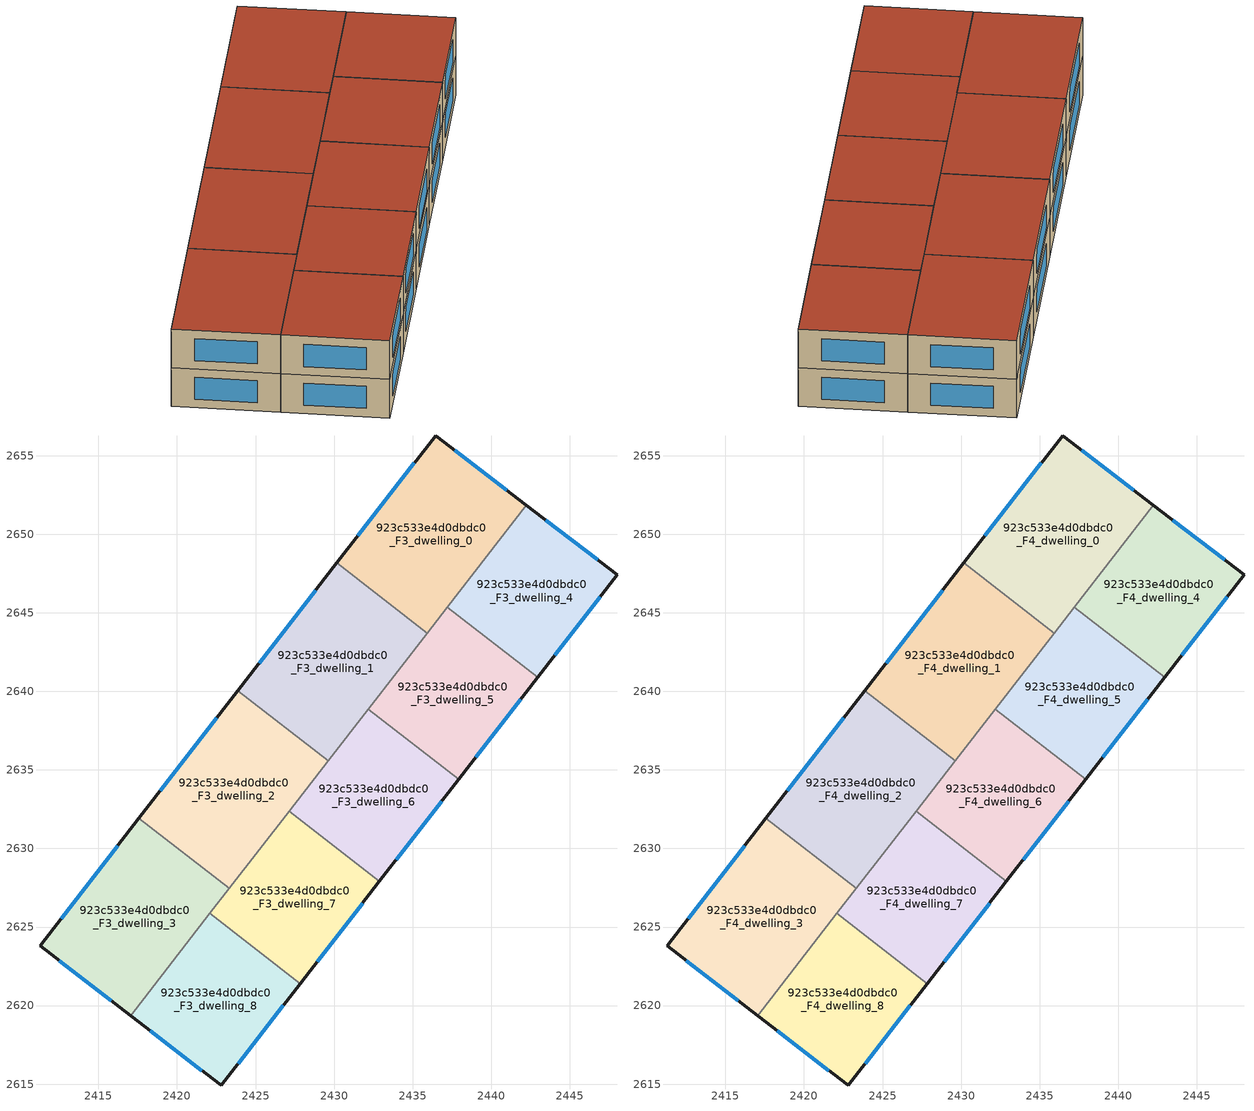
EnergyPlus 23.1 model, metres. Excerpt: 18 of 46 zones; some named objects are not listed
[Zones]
923c533e4d0dbdc0_F3_dwelling_0
 floor to 923c533e4d0dbdc0_F2_dwelling_0 (EU_floor_Construction): 2442.23,2651.85 2435.92,2643.71 2430.17,2648.17 2436.45,2656.28 z9
 wall outside (EU_wall_Construction): 2442.23,2651.85 2436.45,2656.28 2430.17,2648.17 z9:12
 wall to 923c533e4d0dbdc0_F3_dwelling_1 (EU_wall_Construction): 2430.17,2648.17 2435.92,2643.71 z9:12
 wall to 923c533e4d0dbdc0_F3_dwelling_4 (EU_wall_Construction): 2437.2,2645.36 2442.23,2651.85 z9:12
 wall to 923c533e4d0dbdc0_F3_dwelling_5 (EU_wall_Construction): 2435.92,2643.71 2437.2,2645.36 z9:12
 window (EU_Window_Construction): 2440.99,2652.8 2437.69,2655.33 / 2435.11,2654.54 2431.51,2649.91 z9.64:11.36
923c533e4d0dbdc0_F3_dwelling_1
 floor to 923c533e4d0dbdc0_F2_dwelling_1 (EU_floor_Construction): 2435.92,2643.71 2429.63,2635.59 2423.88,2640.05 2430.17,2648.17 z9
 wall outside (EU_wall_Construction): 2430.17,2648.17 2423.88,2640.05 z9:12
 wall to 923c533e4d0dbdc0_F3_dwelling_2 (EU_wall_Construction): 2423.88,2640.05 2429.63,2635.59 z9:12
 wall to 923c533e4d0dbdc0_F3_dwelling_5 (EU_wall_Construction): 2432.17,2638.86 2435.92,2643.71 z9:12
 wall to 923c533e4d0dbdc0_F3_dwelling_6 (EU_wall_Construction): 2429.63,2635.59 2432.17,2638.86 z9:12
 window (EU_Window_Construction): 2428.82,2646.43 2425.22,2641.79 z9.64:11.36
923c533e4d0dbdc0_F3_dwelling_2
 floor to 923c533e4d0dbdc0_F2_dwelling_2 (EU_floor_Construction): 2429.63,2635.59 2423.34,2627.47 2417.58,2631.93 2423.88,2640.05 z9
 wall outside (EU_wall_Construction): 2423.88,2640.05 2417.58,2631.93 z9:12
 wall to 923c533e4d0dbdc0_F3_dwelling_3 (EU_wall_Construction): 2417.58,2631.93 2423.34,2627.47 z9:12
 wall to 923c533e4d0dbdc0_F3_dwelling_7 (EU_wall_Construction): 2423.34,2627.47 2427.13,2632.36 z9:12
 wall to 923c533e4d0dbdc0_F3_dwelling_6 (EU_wall_Construction): 2427.13,2632.36 2429.63,2635.59 z9:12
 window (EU_Window_Construction): 2422.53,2638.31 2418.93,2633.67 z9.64:11.36
923c533e4d0dbdc0_F3_dwelling_3
 floor to 923c533e4d0dbdc0_F2_dwelling_3 (EU_floor_Construction): 2423.34,2627.47 2417.05,2619.35 2411.28,2623.79 2417.58,2631.93 z9
 wall outside (EU_wall_Construction): 2417.58,2631.93 2411.28,2623.79 2417.05,2619.35 z9:12
 wall to 923c533e4d0dbdc0_F3_dwelling_8 (EU_wall_Construction): 2417.05,2619.35 2422.09,2625.86 z9:12
 wall to 923c533e4d0dbdc0_F3_dwelling_7 (EU_wall_Construction): 2422.09,2625.86 2423.34,2627.47 z9:12
 window (EU_Window_Construction): 2412.52,2622.84 2415.82,2620.31 / 2416.23,2630.19 2412.63,2625.54 z9.64:11.36
923c533e4d0dbdc0_F3_dwelling_4
 floor to 923c533e4d0dbdc0_F2_dwelling_4 (EU_floor_Construction): 2448,2647.41 2442.96,2640.9 2437.2,2645.36 2442.23,2651.85 z9
 wall outside (EU_wall_Construction): 2442.96,2640.9 2448,2647.41 2442.23,2651.85 z9:12
 wall to 923c533e4d0dbdc0_F3_dwelling_5 (EU_wall_Construction): 2437.2,2645.36 2442.96,2640.9 z9:12
 window (EU_Window_Construction): 2446.77,2648.36 2443.47,2650.9 / 2444.04,2642.29 2446.92,2646.02 z9.64:11.36
923c533e4d0dbdc0_F3_dwelling_5
 floor to 923c533e4d0dbdc0_F2_dwelling_5 (EU_floor_Construction): 2442.96,2640.9 2437.92,2634.4 2432.17,2638.86 2437.2,2645.36 z9
 wall outside (EU_wall_Construction): 2437.92,2634.4 2442.96,2640.9 z9:12
 wall to 923c533e4d0dbdc0_F3_dwelling_6 (EU_wall_Construction): 2432.17,2638.86 2437.92,2634.4 z9:12
 window (EU_Window_Construction): 2439,2635.79 2441.88,2639.51 z9.64:11.36
923c533e4d0dbdc0_F3_dwelling_6
 floor to 923c533e4d0dbdc0_F2_dwelling_6 (EU_floor_Construction): 2437.92,2634.4 2432.89,2627.9 2427.13,2632.36 2432.17,2638.86 z9
 wall outside (EU_wall_Construction): 2432.89,2627.9 2437.92,2634.4 z9:12
 wall to 923c533e4d0dbdc0_F3_dwelling_7 (EU_wall_Construction): 2427.13,2632.36 2432.89,2627.9 z9:12
 window (EU_Window_Construction): 2433.97,2629.29 2436.84,2633.01 z9.64:11.36
923c533e4d0dbdc0_F3_dwelling_7
 floor to 923c533e4d0dbdc0_F2_dwelling_7 (EU_floor_Construction): 2432.89,2627.9 2427.85,2621.4 2422.09,2625.86 2427.13,2632.36 z9
 wall outside (EU_wall_Construction): 2427.85,2621.4 2432.89,2627.9 z9:12
 wall to 923c533e4d0dbdc0_F3_dwelling_8 (EU_wall_Construction): 2422.09,2625.86 2427.85,2621.4 z9:12
 window (EU_Window_Construction): 2428.93,2622.8 2431.81,2626.51 z9.64:11.36
923c533e4d0dbdc0_F3_dwelling_8
 floor to 923c533e4d0dbdc0_F2_dwelling_8 (EU_floor_Construction): 2427.85,2621.4 2422.82,2614.91 2417.05,2619.35 2422.09,2625.86 z9
 wall outside (EU_wall_Construction): 2417.05,2619.35 2422.82,2614.91 2427.85,2621.4 z9:12
 window (EU_Window_Construction): 2423.9,2616.3 2426.77,2620.01 / 2418.29,2618.4 2421.59,2615.87 z9.64:11.36
923c533e4d0dbdc0_F4_dwelling_0
 floor to 923c533e4d0dbdc0_F3_dwelling_0 (EU_floor_Construction): 2442.23,2651.85 2435.92,2643.71 2430.17,2648.17 2436.45,2656.28 z12
 wall outside (EU_wall_Construction): 2442.23,2651.85 2436.45,2656.28 2430.17,2648.17 z12:15
 wall to 923c533e4d0dbdc0_F4_dwelling_1 (EU_wall_Construction): 2430.17,2648.17 2435.92,2643.71 z12:15
 wall to 923c533e4d0dbdc0_F4_dwelling_4 (EU_wall_Construction): 2437.2,2645.36 2442.23,2651.85 z12:15
 wall to 923c533e4d0dbdc0_F4_dwelling_5 (EU_wall_Construction): 2435.92,2643.71 2437.2,2645.36 z12:15
 window (EU_Window_Construction): 2440.99,2652.8 2437.69,2655.33 / 2435.11,2654.54 2431.51,2649.91 z12.64:14.36
 roof outside (EU_roof_Construction): 2435.92,2643.71 2442.23,2651.85 2436.45,2656.28 2430.17,2648.17 z15
923c533e4d0dbdc0_F4_dwelling_1
 floor to 923c533e4d0dbdc0_F3_dwelling_1 (EU_floor_Construction): 2435.92,2643.71 2429.63,2635.59 2423.88,2640.05 2430.17,2648.17 z12
 wall outside (EU_wall_Construction): 2430.17,2648.17 2423.88,2640.05 z12:15
 wall to 923c533e4d0dbdc0_F4_dwelling_2 (EU_wall_Construction): 2423.88,2640.05 2429.63,2635.59 z12:15
 wall to 923c533e4d0dbdc0_F4_dwelling_5 (EU_wall_Construction): 2432.17,2638.86 2435.92,2643.71 z12:15
 wall to 923c533e4d0dbdc0_F4_dwelling_6 (EU_wall_Construction): 2429.63,2635.59 2432.17,2638.86 z12:15
 window (EU_Window_Construction): 2428.82,2646.43 2425.22,2641.79 z12.64:14.36
 roof outside (EU_roof_Construction): 2429.63,2635.59 2435.92,2643.71 2430.17,2648.17 2423.88,2640.05 z15
923c533e4d0dbdc0_F4_dwelling_2
 floor to 923c533e4d0dbdc0_F3_dwelling_2 (EU_floor_Construction): 2429.63,2635.59 2423.34,2627.47 2417.58,2631.93 2423.88,2640.05 z12
 wall outside (EU_wall_Construction): 2423.88,2640.05 2417.58,2631.93 z12:15
 wall to 923c533e4d0dbdc0_F4_dwelling_3 (EU_wall_Construction): 2417.58,2631.93 2423.34,2627.47 z12:15
 wall to 923c533e4d0dbdc0_F4_dwelling_7 (EU_wall_Construction): 2423.34,2627.47 2427.13,2632.36 z12:15
 wall to 923c533e4d0dbdc0_F4_dwelling_6 (EU_wall_Construction): 2427.13,2632.36 2429.63,2635.59 z12:15
 window (EU_Window_Construction): 2422.53,2638.31 2418.93,2633.67 z12.64:14.36
 roof outside (EU_roof_Construction): 2423.34,2627.47 2429.63,2635.59 2423.88,2640.05 2417.58,2631.93 z15
923c533e4d0dbdc0_F4_dwelling_3
 floor to 923c533e4d0dbdc0_F3_dwelling_3 (EU_floor_Construction): 2423.34,2627.47 2417.05,2619.35 2411.28,2623.79 2417.58,2631.93 z12
 wall outside (EU_wall_Construction): 2417.58,2631.93 2411.28,2623.79 2417.05,2619.35 z12:15
 wall to 923c533e4d0dbdc0_F4_dwelling_8 (EU_wall_Construction): 2417.05,2619.35 2422.09,2625.86 z12:15
 wall to 923c533e4d0dbdc0_F4_dwelling_7 (EU_wall_Construction): 2422.09,2625.86 2423.34,2627.47 z12:15
 window (EU_Window_Construction): 2412.52,2622.84 2415.82,2620.31 / 2416.23,2630.19 2412.63,2625.54 z12.64:14.36
 roof outside (EU_roof_Construction): 2417.05,2619.35 2423.34,2627.47 2417.58,2631.93 2411.28,2623.79 z15
923c533e4d0dbdc0_F4_dwelling_4
 floor to 923c533e4d0dbdc0_F3_dwelling_4 (EU_floor_Construction): 2448,2647.41 2442.96,2640.9 2437.2,2645.36 2442.23,2651.85 z12
 wall outside (EU_wall_Construction): 2442.96,2640.9 2448,2647.41 2442.23,2651.85 z12:15
 wall to 923c533e4d0dbdc0_F4_dwelling_5 (EU_wall_Construction): 2437.2,2645.36 2442.96,2640.9 z12:15
 window (EU_Window_Construction): 2446.77,2648.36 2443.47,2650.9 / 2444.04,2642.29 2446.92,2646.02 z12.64:14.36
 roof outside (EU_roof_Construction): 2442.96,2640.9 2448,2647.41 2442.23,2651.85 2437.2,2645.36 z15
923c533e4d0dbdc0_F4_dwelling_5
 floor to 923c533e4d0dbdc0_F3_dwelling_5 (EU_floor_Construction): 2442.96,2640.9 2437.92,2634.4 2432.17,2638.86 2437.2,2645.36 z12
 wall outside (EU_wall_Construction): 2437.92,2634.4 2442.96,2640.9 z12:15
 wall to 923c533e4d0dbdc0_F4_dwelling_6 (EU_wall_Construction): 2432.17,2638.86 2437.92,2634.4 z12:15
 window (EU_Window_Construction): 2439,2635.79 2441.88,2639.51 z12.64:14.36
 roof outside (EU_roof_Construction): 2437.92,2634.4 2442.96,2640.9 2437.2,2645.36 2432.17,2638.86 z15
923c533e4d0dbdc0_F4_dwelling_6
 floor to 923c533e4d0dbdc0_F3_dwelling_6 (EU_floor_Construction): 2437.92,2634.4 2432.89,2627.9 2427.13,2632.36 2432.17,2638.86 z12
 wall outside (EU_wall_Construction): 2432.89,2627.9 2437.92,2634.4 z12:15
 wall to 923c533e4d0dbdc0_F4_dwelling_7 (EU_wall_Construction): 2427.13,2632.36 2432.89,2627.9 z12:15
 window (EU_Window_Construction): 2433.97,2629.29 2436.84,2633.01 z12.64:14.36
 roof outside (EU_roof_Construction): 2432.89,2627.9 2437.92,2634.4 2432.17,2638.86 2427.13,2632.36 z15
923c533e4d0dbdc0_F4_dwelling_7
 floor to 923c533e4d0dbdc0_F3_dwelling_7 (EU_floor_Construction): 2432.89,2627.9 2427.85,2621.4 2422.09,2625.86 2427.13,2632.36 z12
 wall outside (EU_wall_Construction): 2427.85,2621.4 2432.89,2627.9 z12:15
 wall to 923c533e4d0dbdc0_F4_dwelling_8 (EU_wall_Construction): 2422.09,2625.86 2427.85,2621.4 z12:15
 window (EU_Window_Construction): 2428.93,2622.8 2431.81,2626.51 z12.64:14.36
 roof outside (EU_roof_Construction): 2427.85,2621.4 2432.89,2627.9 2427.13,2632.36 2422.09,2625.86 z15
923c533e4d0dbdc0_F4_dwelling_8
 floor to 923c533e4d0dbdc0_F3_dwelling_8 (EU_floor_Construction): 2427.85,2621.4 2422.82,2614.91 2417.05,2619.35 2422.09,2625.86 z12
 wall outside (EU_wall_Construction): 2417.05,2619.35 2422.82,2614.91 2427.85,2621.4 z12:15
 window (EU_Window_Construction): 2423.9,2616.3 2426.77,2620.01 / 2418.29,2618.4 2421.59,2615.87 z12.64:14.36
 roof outside (EU_roof_Construction): 2422.82,2614.91 2427.85,2621.4 2422.09,2625.86 2417.05,2619.35 z15
[Building]
EU S2 Campaign: North Axis=0; Terrain=City; Solar Distribution=FullExterior
[Site:Location]
Yerevan-Zvartnots.Intl.AP: Latitude=40.15; Longitude=44.383; Time Zone=4; Elevation=854
[SizingPeriod:WeatherFileDays]
AnnualSizingPeriod: Begin Month=1; Begin Day of Month=1; End Month=12; End Day of Month=31; Day of Week for Start Day=Monday; Use Weather File Daylight Saving Period=No; Use Weather File Rain and Snow Indicators=No
[MATERIAL]
EU_InternalMass_Material: Roughness=MediumRough; Thickness=0.1; Conductivity=1; Density=1800; Specific Heat=900; Thermal Absorptance=0.9; Solar Absorptance=0.7; Visible Absorptance=0.7
[MATERIAL:NOMASS] Roughness=MediumRough; Thermal Absorptance=0.9; Solar Absorptance=0.7; Visible Absorptance=0.7
Name | Thermal Resistance
EU_wall_NoMass | 1.05043
EU_roof_NoMass | 1.45357
EU_floor_NoMass | 0.478065
[WINDOWMATERIAL:SIMPLEGLAZINGSYSTEM]
EU_Window_SimpleGlazing: UFactor=2.5566; Solar Heat Gain Coefficient=0.75; Visible Transmittance=0.75
[CONSTRUCTION]
EU_wall_Construction: EU_wall_NoMass
EU_roof_Construction: EU_roof_NoMass
EU_floor_Construction: EU_floor_NoMass
EU_Window_Construction: EU_Window_SimpleGlazing
EU_InternalMass_Construction: EU_InternalMass_Material
[ZONE] Type=1; Multiplier=1; Ceiling Height=autocalculate; Floor Area=autocalculate; Part of Total Floor Area=Yes
Name | Volume
923c533e4d0dbdc0_F3_dwelling_0; 923c533e4d0dbdc0_F4_dwelling_0 | 224.481
923c533e4d0dbdc0_F3_dwelling_1; 923c533e4d0dbdc0_F4_dwelling_1 | 224.464
923c533e4d0dbdc0_F3_dwelling_2; 923c533e4d0dbdc0_F4_dwelling_2 | 224.465
923c533e4d0dbdc0_F3_dwelling_3; 923c533e4d0dbdc0_F4_dwelling_3 | 224.451
923c533e4d0dbdc0_F3_dwelling_4; 923c533e4d0dbdc0_F4_dwelling_4 | 179.589
923c533e4d0dbdc0_F3_dwelling_5; 923c533e4d0dbdc0_F4_dwelling_5; 923c533e4d0dbdc0_F3_dwelling_6; 923c533e4d0dbdc0_F4_dwelling_6 | 179.59
923c533e4d0dbdc0_F3_dwelling_7; 923c533e4d0dbdc0_F4_dwelling_7 | 179.6
923c533e4d0dbdc0_F3_dwelling_8; 923c533e4d0dbdc0_F4_dwelling_8 | 179.595
[INTERNALMASS] Construction=EU_InternalMass_Construction
Name | Zone or ZoneList | Surface Area
923c533e4d0dbdc0_F3_dwelling_0_EU_InternalMass | 923c533e4d0dbdc0_F3_dwelling_0 | 74.8206
923c533e4d0dbdc0_F3_dwelling_1_EU_InternalMass | 923c533e4d0dbdc0_F3_dwelling_1 | 74.8215
923c533e4d0dbdc0_F3_dwelling_2_EU_InternalMass | 923c533e4d0dbdc0_F3_dwelling_2 | 74.8215
923c533e4d0dbdc0_F3_dwelling_3_EU_InternalMass | 923c533e4d0dbdc0_F3_dwelling_3 | 74.8233
923c533e4d0dbdc0_F3_dwelling_4_EU_InternalMass | 923c533e4d0dbdc0_F3_dwelling_4 | 59.8629
923c533e4d0dbdc0_F3_dwelling_5_EU_InternalMass | 923c533e4d0dbdc0_F3_dwelling_5 | 59.8634
923c533e4d0dbdc0_F3_dwelling_6_EU_InternalMass | 923c533e4d0dbdc0_F3_dwelling_6 | 59.8633
923c533e4d0dbdc0_F3_dwelling_7_EU_InternalMass | 923c533e4d0dbdc0_F3_dwelling_7 | 59.8653
923c533e4d0dbdc0_F3_dwelling_8_EU_InternalMass | 923c533e4d0dbdc0_F3_dwelling_8 | 59.8639
923c533e4d0dbdc0_F4_dwelling_0_EU_InternalMass | 923c533e4d0dbdc0_F4_dwelling_0 | 74.8206
923c533e4d0dbdc0_F4_dwelling_1_EU_InternalMass | 923c533e4d0dbdc0_F4_dwelling_1 | 74.8215
923c533e4d0dbdc0_F4_dwelling_2_EU_InternalMass | 923c533e4d0dbdc0_F4_dwelling_2 | 74.8215
923c533e4d0dbdc0_F4_dwelling_3_EU_InternalMass | 923c533e4d0dbdc0_F4_dwelling_3 | 74.8233
923c533e4d0dbdc0_F4_dwelling_4_EU_InternalMass | 923c533e4d0dbdc0_F4_dwelling_4 | 59.8629
923c533e4d0dbdc0_F4_dwelling_5_EU_InternalMass | 923c533e4d0dbdc0_F4_dwelling_5 | 59.8634
923c533e4d0dbdc0_F4_dwelling_6_EU_InternalMass | 923c533e4d0dbdc0_F4_dwelling_6 | 59.8633
923c533e4d0dbdc0_F4_dwelling_7_EU_InternalMass | 923c533e4d0dbdc0_F4_dwelling_7 | 59.8653
923c533e4d0dbdc0_F4_dwelling_8_EU_InternalMass | 923c533e4d0dbdc0_F4_dwelling_8 | 59.8639
[OTHEREQUIPMENT] Fuel Type=Electricity; Design Level Calculation Method=Watts/Area; Power per Zone Floor Area=1; Fraction Latent=0; Fraction Radiant=0; Fraction Lost=0; Carbon Dioxide Generation Rate=0; EndUse Subcategory=EU_Step8_InternalGains
Name | Zone or ZoneList or Space or SpaceList | Schedule
EU_Step8_InternalGain_923c533e4d0dbdc0_F3_dwelling_0_f000 | 923c533e4d0dbdc0_F3_dwelling_0 | EU_Step8_GainSchedule_923c533e4d0dbdc0_F3_dwelling_0_f000
EU_Step8_InternalGain_923c533e4d0dbdc0_F3_dwelling_1_f000 | 923c533e4d0dbdc0_F3_dwelling_1 | EU_Step8_GainSchedule_923c533e4d0dbdc0_F3_dwelling_1_f000
EU_Step8_InternalGain_923c533e4d0dbdc0_F3_dwelling_2_f000 | 923c533e4d0dbdc0_F3_dwelling_2 | EU_Step8_GainSchedule_923c533e4d0dbdc0_F3_dwelling_2_f000
EU_Step8_InternalGain_923c533e4d0dbdc0_F3_dwelling_3_f000 | 923c533e4d0dbdc0_F3_dwelling_3 | EU_Step8_GainSchedule_923c533e4d0dbdc0_F3_dwelling_3_f000
EU_Step8_InternalGain_923c533e4d0dbdc0_F3_dwelling_4_f000 | 923c533e4d0dbdc0_F3_dwelling_4 | EU_Step8_GainSchedule_923c533e4d0dbdc0_F3_dwelling_4_f000
EU_Step8_InternalGain_923c533e4d0dbdc0_F3_dwelling_5_f000 | 923c533e4d0dbdc0_F3_dwelling_5 | EU_Step8_GainSchedule_923c533e4d0dbdc0_F3_dwelling_5_f000
EU_Step8_InternalGain_923c533e4d0dbdc0_F3_dwelling_6_f000 | 923c533e4d0dbdc0_F3_dwelling_6 | EU_Step8_GainSchedule_923c533e4d0dbdc0_F3_dwelling_6_f000
EU_Step8_InternalGain_923c533e4d0dbdc0_F3_dwelling_7_f000 | 923c533e4d0dbdc0_F3_dwelling_7 | EU_Step8_GainSchedule_923c533e4d0dbdc0_F3_dwelling_7_f000
EU_Step8_InternalGain_923c533e4d0dbdc0_F3_dwelling_8_f000 | 923c533e4d0dbdc0_F3_dwelling_8 | EU_Step8_GainSchedule_923c533e4d0dbdc0_F3_dwelling_8_f000
EU_Step8_InternalGain_923c533e4d0dbdc0_F4_dwelling_0_f000 | 923c533e4d0dbdc0_F4_dwelling_0 | EU_Step8_GainSchedule_923c533e4d0dbdc0_F4_dwelling_0_f000
EU_Step8_InternalGain_923c533e4d0dbdc0_F4_dwelling_1_f000 | 923c533e4d0dbdc0_F4_dwelling_1 | EU_Step8_GainSchedule_923c533e4d0dbdc0_F4_dwelling_1_f000
EU_Step8_InternalGain_923c533e4d0dbdc0_F4_dwelling_2_f000 | 923c533e4d0dbdc0_F4_dwelling_2 | EU_Step8_GainSchedule_923c533e4d0dbdc0_F4_dwelling_2_f000
EU_Step8_InternalGain_923c533e4d0dbdc0_F4_dwelling_3_f000 | 923c533e4d0dbdc0_F4_dwelling_3 | EU_Step8_GainSchedule_923c533e4d0dbdc0_F4_dwelling_3_f000
EU_Step8_InternalGain_923c533e4d0dbdc0_F4_dwelling_4_f000 | 923c533e4d0dbdc0_F4_dwelling_4 | EU_Step8_GainSchedule_923c533e4d0dbdc0_F4_dwelling_4_f000
EU_Step8_InternalGain_923c533e4d0dbdc0_F4_dwelling_5_f000 | 923c533e4d0dbdc0_F4_dwelling_5 | EU_Step8_GainSchedule_923c533e4d0dbdc0_F4_dwelling_5_f000
EU_Step8_InternalGain_923c533e4d0dbdc0_F4_dwelling_6_f000 | 923c533e4d0dbdc0_F4_dwelling_6 | EU_Step8_GainSchedule_923c533e4d0dbdc0_F4_dwelling_6_f000
EU_Step8_InternalGain_923c533e4d0dbdc0_F4_dwelling_7_f000 | 923c533e4d0dbdc0_F4_dwelling_7 | EU_Step8_GainSchedule_923c533e4d0dbdc0_F4_dwelling_7_f000
EU_Step8_InternalGain_923c533e4d0dbdc0_F4_dwelling_8_f000 | 923c533e4d0dbdc0_F4_dwelling_8 | EU_Step8_GainSchedule_923c533e4d0dbdc0_F4_dwelling_8_f000
[ZONEVENTILATION:DESIGNFLOWRATE] Schedule=EU_AlwaysOn; Design Flow Rate Calculation Method=AirChanges/Hour; Air Changes per Hour=0.557805; Ventilation Type=Natural; Fan Pressure Rise=0; Fan Total Efficiency=1; Constant Term Coefficient=1; Temperature Term Coefficient=0; Velocity Term Coefficient=0; Velocity Squared Term Coefficient=0; Minimum Indoor Temperature=-100; Maximum Indoor Temperature=100; Delta Temperature=-100; Minimum Outdoor Temperature=-100; Maximum Outdoor Temperature=100; Maximum Wind Speed=40
Name | Zone or ZoneList or Space or SpaceList
EU_ConstantAir_923c533e4d0dbdc0_F3_dwelling_0 | 923c533e4d0dbdc0_F3_dwelling_0
EU_ConstantAir_923c533e4d0dbdc0_F3_dwelling_1 | 923c533e4d0dbdc0_F3_dwelling_1
EU_ConstantAir_923c533e4d0dbdc0_F3_dwelling_2 | 923c533e4d0dbdc0_F3_dwelling_2
EU_ConstantAir_923c533e4d0dbdc0_F3_dwelling_3 | 923c533e4d0dbdc0_F3_dwelling_3
EU_ConstantAir_923c533e4d0dbdc0_F3_dwelling_4 | 923c533e4d0dbdc0_F3_dwelling_4
EU_ConstantAir_923c533e4d0dbdc0_F3_dwelling_5 | 923c533e4d0dbdc0_F3_dwelling_5
EU_ConstantAir_923c533e4d0dbdc0_F3_dwelling_6 | 923c533e4d0dbdc0_F3_dwelling_6
EU_ConstantAir_923c533e4d0dbdc0_F3_dwelling_7 | 923c533e4d0dbdc0_F3_dwelling_7
EU_ConstantAir_923c533e4d0dbdc0_F3_dwelling_8 | 923c533e4d0dbdc0_F3_dwelling_8
EU_ConstantAir_923c533e4d0dbdc0_F4_dwelling_0 | 923c533e4d0dbdc0_F4_dwelling_0
EU_ConstantAir_923c533e4d0dbdc0_F4_dwelling_1 | 923c533e4d0dbdc0_F4_dwelling_1
EU_ConstantAir_923c533e4d0dbdc0_F4_dwelling_2 | 923c533e4d0dbdc0_F4_dwelling_2
EU_ConstantAir_923c533e4d0dbdc0_F4_dwelling_3 | 923c533e4d0dbdc0_F4_dwelling_3
EU_ConstantAir_923c533e4d0dbdc0_F4_dwelling_4 | 923c533e4d0dbdc0_F4_dwelling_4
EU_ConstantAir_923c533e4d0dbdc0_F4_dwelling_5 | 923c533e4d0dbdc0_F4_dwelling_5
EU_ConstantAir_923c533e4d0dbdc0_F4_dwelling_6 | 923c533e4d0dbdc0_F4_dwelling_6
EU_ConstantAir_923c533e4d0dbdc0_F4_dwelling_7 | 923c533e4d0dbdc0_F4_dwelling_7
EU_ConstantAir_923c533e4d0dbdc0_F4_dwelling_8 | 923c533e4d0dbdc0_F4_dwelling_8
[HVACTEMPLATE:ZONE:IDEALLOADSAIRSYSTEM] System Availability Schedule=EU_AlwaysOn; Maximum Heating Supply Air Temperature=50; Minimum Cooling Supply Air Temperature=13; Maximum Heating Supply Air Humidity Ratio=0.0156; Minimum Cooling Supply Air Humidity Ratio=0.0077; Heating Limit=NoLimit; Cooling Limit=NoLimit; Heating Availability Schedule=EU_AlwaysOn; Cooling Availability Schedule=EU_CoolingOff; Dehumidification Control Type=ConstantSensibleHeatRatio; Cooling Sensible Heat Ratio=0.7; Dehumidification Setpoint=60; Humidification Control Type=None; Humidification Setpoint=30; Outdoor Air Method=None; Outdoor Air Flow Rate per Person=0.00944; Outdoor Air Flow Rate per Zone Floor Area=0; Outdoor Air Flow Rate per Zone=0; Demand Controlled Ventilation Type=None; Outdoor Air Economizer Type=NoEconomizer; Heat Recovery Type=None; Sensible Heat Recovery Effectiveness=0.7; Latent Heat Recovery Effectiveness=0.65
Name | Template Thermostat
923c533e4d0dbdc0_F3_dwelling_0 | EU_HeatOnly_923c533e4d0dbdc0_F3_dwelling_0
923c533e4d0dbdc0_F3_dwelling_1 | EU_HeatOnly_923c533e4d0dbdc0_F3_dwelling_1
923c533e4d0dbdc0_F3_dwelling_2 | EU_HeatOnly_923c533e4d0dbdc0_F3_dwelling_2
923c533e4d0dbdc0_F3_dwelling_3 | EU_HeatOnly_923c533e4d0dbdc0_F3_dwelling_3
923c533e4d0dbdc0_F3_dwelling_4 | EU_HeatOnly_923c533e4d0dbdc0_F3_dwelling_4
923c533e4d0dbdc0_F3_dwelling_5 | EU_HeatOnly_923c533e4d0dbdc0_F3_dwelling_5
923c533e4d0dbdc0_F3_dwelling_6 | EU_HeatOnly_923c533e4d0dbdc0_F3_dwelling_6
923c533e4d0dbdc0_F3_dwelling_7 | EU_HeatOnly_923c533e4d0dbdc0_F3_dwelling_7
923c533e4d0dbdc0_F3_dwelling_8 | EU_HeatOnly_923c533e4d0dbdc0_F3_dwelling_8
923c533e4d0dbdc0_F4_dwelling_0 | EU_HeatOnly_923c533e4d0dbdc0_F4_dwelling_0
923c533e4d0dbdc0_F4_dwelling_1 | EU_HeatOnly_923c533e4d0dbdc0_F4_dwelling_1
923c533e4d0dbdc0_F4_dwelling_2 | EU_HeatOnly_923c533e4d0dbdc0_F4_dwelling_2
923c533e4d0dbdc0_F4_dwelling_3 | EU_HeatOnly_923c533e4d0dbdc0_F4_dwelling_3
923c533e4d0dbdc0_F4_dwelling_4 | EU_HeatOnly_923c533e4d0dbdc0_F4_dwelling_4
923c533e4d0dbdc0_F4_dwelling_5 | EU_HeatOnly_923c533e4d0dbdc0_F4_dwelling_5
923c533e4d0dbdc0_F4_dwelling_6 | EU_HeatOnly_923c533e4d0dbdc0_F4_dwelling_6
923c533e4d0dbdc0_F4_dwelling_7 | EU_HeatOnly_923c533e4d0dbdc0_F4_dwelling_7
923c533e4d0dbdc0_F4_dwelling_8 | EU_HeatOnly_923c533e4d0dbdc0_F4_dwelling_8
[SIZING:ZONE] Zone Cooling Design Supply Air Temperature Input Method=SupplyAirTemperature; Zone Cooling Design Supply Air Temperature=13; Zone Heating Design Supply Air Temperature Input Method=SupplyAirTemperature; Zone Heating Design Supply Air Temperature=50; Zone Cooling Design Supply Air Humidity Ratio=0.008; Zone Heating Design Supply Air Humidity Ratio=0.008; Cooling Design Air Flow Method=DesignDay; Cooling Design Air Flow Rate=0; Cooling Minimum Air Flow per Zone Floor Area=0.000762; Cooling Minimum Air Flow=0; Cooling Minimum Air Flow Fraction=0.2; Heating Design Air Flow Method=DesignDay; Heating Design Air Flow Rate=0; Heating Maximum Air Flow per Zone Floor Area=0.002032; Heating Maximum Air Flow=0.141576; Heating Maximum Air Flow Fraction=0.3; Account for Dedicated Outdoor Air System=No; Dedicated Outdoor Air System Control Strategy=NeutralSupplyAir; Dedicated Outdoor Air Low Setpoint Temperature for Design=autosize; Dedicated Outdoor Air High Setpoint Temperature for Design=autosize; Zone Load Sizing Method=Sensible Load Only No Latent Load; Zone Latent Cooling Design Supply Air Humidity Ratio Input Method=HumidityRatioDifference; Zone Cooling Design Supply Air Humidity Ratio Difference=0.005; Zone Latent Heating Design Supply Air Humidity Ratio Input Method=HumidityRatioDifference; Zone Humidification Design Supply Air Humidity Ratio Difference=0.005
923c533e4d0dbdc0_F3_dwelling_0; 923c533e4d0dbdc0_F3_dwelling_1; 923c533e4d0dbdc0_F3_dwelling_2; 923c533e4d0dbdc0_F3_dwelling_3; 923c533e4d0dbdc0_F3_dwelling_4; 923c533e4d0dbdc0_F3_dwelling_5; 923c533e4d0dbdc0_F3_dwelling_6; 923c533e4d0dbdc0_F3_dwelling_7; 923c533e4d0dbdc0_F3_dwelling_8; 923c533e4d0dbdc0_F4_dwelling_0; 923c533e4d0dbdc0_F4_dwelling_1; 923c533e4d0dbdc0_F4_dwelling_2; 923c533e4d0dbdc0_F4_dwelling_3; 923c533e4d0dbdc0_F4_dwelling_4; 923c533e4d0dbdc0_F4_dwelling_5; 923c533e4d0dbdc0_F4_dwelling_6; 923c533e4d0dbdc0_F4_dwelling_7; 923c533e4d0dbdc0_F4_dwelling_8
[SCHEDULE:CONSTANT]
Name | Hourly Value
EU_AlwaysOn | 1
EU_CoolingOff | 0
[SCHEDULE:FILE] Column Number=1; Rows to Skip at Top=0; Number of Hours of Data=8760; Column Separator=Comma; Interpolate to Timestep=No; Minutes per Item=60; Adjust Schedule for Daylight Savings=Yes
Name | File
EU_Step8_GainSchedule_923c533e4d0dbdc0_F3_dwelling_0_f000 | ../../schedules/923c533e4d0dbdc0/923c533e4d0dbdc0_F3_dwelling_0_f000_gain.csv
EU_Step8_GainSchedule_923c533e4d0dbdc0_F3_dwelling_1_f000 | ../../schedules/923c533e4d0dbdc0/923c533e4d0dbdc0_F3_dwelling_1_f000_gain.csv
EU_Step8_GainSchedule_923c533e4d0dbdc0_F3_dwelling_2_f000 | ../../schedules/923c533e4d0dbdc0/923c533e4d0dbdc0_F3_dwelling_2_f000_gain.csv
EU_Step8_GainSchedule_923c533e4d0dbdc0_F3_dwelling_3_f000 | ../../schedules/923c533e4d0dbdc0/923c533e4d0dbdc0_F3_dwelling_3_f000_gain.csv
EU_Step8_GainSchedule_923c533e4d0dbdc0_F3_dwelling_4_f000 | ../../schedules/923c533e4d0dbdc0/923c533e4d0dbdc0_F3_dwelling_4_f000_gain.csv
EU_Step8_GainSchedule_923c533e4d0dbdc0_F3_dwelling_5_f000 | ../../schedules/923c533e4d0dbdc0/923c533e4d0dbdc0_F3_dwelling_5_f000_gain.csv
EU_Step8_GainSchedule_923c533e4d0dbdc0_F3_dwelling_6_f000 | ../../schedules/923c533e4d0dbdc0/923c533e4d0dbdc0_F3_dwelling_6_f000_gain.csv
EU_Step8_GainSchedule_923c533e4d0dbdc0_F3_dwelling_7_f000 | ../../schedules/923c533e4d0dbdc0/923c533e4d0dbdc0_F3_dwelling_7_f000_gain.csv
EU_Step8_GainSchedule_923c533e4d0dbdc0_F3_dwelling_8_f000 | ../../schedules/923c533e4d0dbdc0/923c533e4d0dbdc0_F3_dwelling_8_f000_gain.csv
EU_Step8_GainSchedule_923c533e4d0dbdc0_F4_dwelling_0_f000 | ../../schedules/923c533e4d0dbdc0/923c533e4d0dbdc0_F4_dwelling_0_f000_gain.csv
EU_Step8_GainSchedule_923c533e4d0dbdc0_F4_dwelling_1_f000 | ../../schedules/923c533e4d0dbdc0/923c533e4d0dbdc0_F4_dwelling_1_f000_gain.csv
EU_Step8_GainSchedule_923c533e4d0dbdc0_F4_dwelling_2_f000 | ../../schedules/923c533e4d0dbdc0/923c533e4d0dbdc0_F4_dwelling_2_f000_gain.csv
EU_Step8_GainSchedule_923c533e4d0dbdc0_F4_dwelling_3_f000 | ../../schedules/923c533e4d0dbdc0/923c533e4d0dbdc0_F4_dwelling_3_f000_gain.csv
EU_Step8_GainSchedule_923c533e4d0dbdc0_F4_dwelling_4_f000 | ../../schedules/923c533e4d0dbdc0/923c533e4d0dbdc0_F4_dwelling_4_f000_gain.csv
EU_Step8_GainSchedule_923c533e4d0dbdc0_F4_dwelling_5_f000 | ../../schedules/923c533e4d0dbdc0/923c533e4d0dbdc0_F4_dwelling_5_f000_gain.csv
EU_Step8_GainSchedule_923c533e4d0dbdc0_F4_dwelling_6_f000 | ../../schedules/923c533e4d0dbdc0/923c533e4d0dbdc0_F4_dwelling_6_f000_gain.csv
EU_Step8_GainSchedule_923c533e4d0dbdc0_F4_dwelling_7_f000 | ../../schedules/923c533e4d0dbdc0/923c533e4d0dbdc0_F4_dwelling_7_f000_gain.csv
EU_Step8_GainSchedule_923c533e4d0dbdc0_F4_dwelling_8_f000 | ../../schedules/923c533e4d0dbdc0/923c533e4d0dbdc0_F4_dwelling_8_f000_gain.csv
